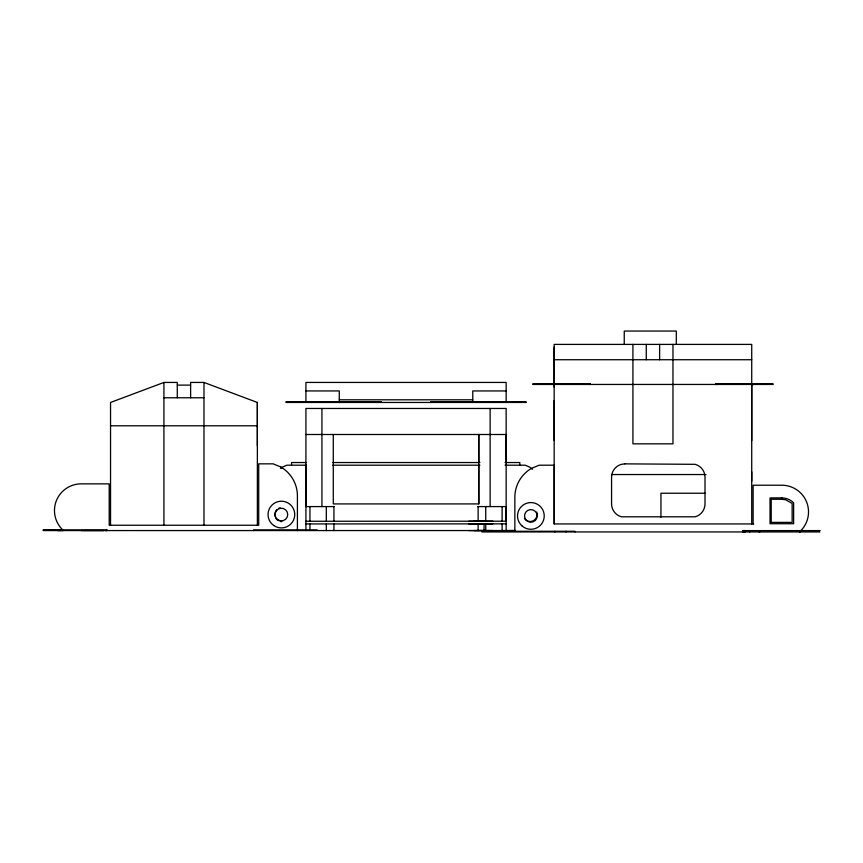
<?xml version="1.0" encoding="UTF-8"?>
<svg xmlns="http://www.w3.org/2000/svg" width="863" height="863" viewBox="0 0 863 863"><rect width="100%" height="100%" fill="white"/><g stroke="black" fill="none" stroke-linecap="round" stroke-linejoin="round"><path stroke-width="1.29" d="M106.775 529.904L107.001 530.572L105.426 530.583M110.54 525.243L110.54 402.46L163.927 382.438L177.282 382.438L177.282 397.767M163.927 382.438L163.927 525.243M190.626 397.767L190.626 382.438L203.981 382.438L257.368 402.46L257.368 525.243M203.981 382.438L203.981 525.243M253.528 530.583L253.528 529.914L317.185 529.914M257.368 445.815L257.368 402.46M297.411 529.914L297.411 530.583L297.411 495.869A33.366 33.366 0 0 0 280.734 466.969L273.161 463.841L258.706 463.841L258.706 525.243L109.202 525.243L109.202 483.863L81.176 483.863A26.699 26.699 0 0 0 62.298 529.44L62.654 529.904L43.15 529.914L107.001 529.904M305.923 530.583L305.923 465.2M309.946 521.263L309.946 506.581M326.322 521.263L326.322 506.581M333.927 521.263L333.927 506.581M478.134 521.263L478.134 506.581M333.28 434.499L333.28 503.916L478.782 503.916L478.782 465.2M478.782 462.536L478.782 434.499L478.782 503.916M485.74 521.263L485.74 506.581M490.13 506.581L490.13 408.469M502.115 521.263L502.115 506.581M43.15 530.572L515.491 530.551L506.15 530.572L506.15 434.499L305.923 434.499M514.855 531.274L514.855 497.239A33.366 33.366 0 0 1 531.543 468.339L539.116 465.2L554.24 465.2L554.24 523.938L753.766 523.938M554.165 440.583L554.165 400.54M554.165 387.109L554.165 344.402L751.727 344.402L751.727 440.583M632.924 344.402L632.924 443.841L672.967 443.841L672.967 344.402M646.268 359.731L646.268 344.402M659.623 359.731L659.623 344.402M751.727 481.22L751.727 471.878M753.129 523.938L753.129 485.222L781.824 485.222A26.699 26.699 0 0 1 800.702 530.799L799.828 531.942L799.828 530.605L799.828 531.942M473.744 521.263L485.74 521.198M473.744 523.938L485.74 523.863M473.755 530.583L485.74 530.508M468.771 521.263L492.795 521.198M468.771 523.938L492.795 523.863M468.771 530.583L492.795 530.508M554.165 359.731L751.727 359.731M532.805 383.776L590.076 383.776L590.076 384.445L589.084 384.445M717.93 384.445L715.718 384.445L715.718 383.776L773.086 383.776M715.718 383.776L717.93 383.776M754.391 383.776L751.727 383.776L751.727 523.938M532.805 384.445L773.086 384.445M751.727 384.445L754.391 384.445M177.282 385.114L190.626 385.114M305.923 390.939L339.288 390.939L339.288 402.46M506.15 390.939L472.773 390.939L472.773 402.46M163.927 397.767L203.981 397.767M339.288 399.796L472.773 399.796M285.998 401.802L381.424 401.802L381.424 402.46M526.171 401.802L430.756 401.802L430.756 402.46M285.998 402.46L526.171 402.46M110.54 425.793L257.368 425.793M306.333 462.536L291.554 462.536L291.554 465.2M332.762 462.536L479.904 462.536M505.049 462.536L519.817 462.536L519.817 465.2M306.333 465.2L286.904 465.2L282.557 467.002A33.366 33.366 0 0 0 280.453 468.329M332.762 465.2L479.904 465.2M505.049 465.2L525.157 465.2L529.504 467.002L532.471 469.278M611.77 474.542L706.031 474.542M705.006 493.237L660.95 493.237L660.95 517.261M334.315 506.581L305.923 506.581L305.923 408.469L506.15 408.469L506.15 462.536M477.606 506.581L506.139 506.581L506.139 521.263M305.912 521.263L506.139 521.198M305.923 523.938L506.139 523.863M745.125 531.942L742.914 531.942L742.914 530.605L819.85 530.605L818.491 530.605M57.357 530.572L63.172 530.583M81.176 530.572L103.862 530.583M481.888 531.274L574.995 531.274L574.995 531.942M481.888 531.942L819.85 531.942M759.785 531.942L759.138 531.942L759.138 530.605M589.084 383.776L590.076 383.776M742.914 530.605L745.125 530.605M280.734 466.969L282.708 468.49M749.753 530.605L749.753 531.942M676.301 344.402L676.301 331.058L624.251 331.058L624.251 344.402M565.999 531.274L565.999 531.942M554.887 531.274L554.909 531.942M554.165 347.077L554.165 523.938M506.15 402.46L506.15 382.438L305.923 382.438L305.923 402.46M505.988 401.802L505.988 402.46M502.115 523.938L502.115 530.583M485.74 523.938L485.74 530.583M484.046 523.938L484.046 530.583M478.134 523.938L478.134 530.583M431.144 401.802L431.144 402.46M381.09 401.802L381.09 402.46M333.927 523.938L333.927 530.583M326.322 523.938L326.322 530.583M321.931 408.469L321.931 506.581M309.946 523.938L309.946 530.583M536.721 512.029A7.012 7.012 0 0 1 524.499 518.641M281.888 521.597A7.012 7.012 0 0 1 280.076 521.36M278.382 520.659A7.012 7.012 0 0 1 275.826 518.091M275.124 516.408A7.012 7.012 0 0 1 276.937 509.634M278.382 508.523A7.012 7.012 0 0 1 280.076 507.822M624.909 463.863L621.457 464.326A13.344 13.344 0 0 0 611.565 477.217L611.565 503.916A13.344 13.344 0 0 0 621.457 516.808L695.114 516.808A13.344 13.344 0 0 0 705.006 503.916L705.006 477.217A13.344 13.344 0 0 0 695.114 464.326L624.909 463.863M781.824 497.908L770.033 497.908L770.033 523.722L793.626 523.722L793.626 502.795A16.688 16.688 0 0 0 781.824 497.908M781.598 499.246L771.22 499.246L771.22 522.385L792.148 522.385L792.148 503.453L785.654 499.774L781.598 499.246M527.703 521.414A6.343 6.343 0 0 0 537.218 515.923A6.343 6.343 0 0 0 527.703 510.432A6.343 6.343 0 0 0 527.703 521.414M522.244 526.106A13.344 13.344 0 0 0 544.014 518.318A13.344 13.344 0 0 0 526.387 503.356A13.344 13.344 0 0 0 522.244 526.106M278.231 520.055A6.343 6.343 0 0 0 287.735 514.564A6.343 6.343 0 0 0 278.231 509.073A6.343 6.343 0 0 0 278.231 520.055M273.808 525.535A13.344 13.344 0 0 0 294.704 515.653A13.344 13.344 0 0 0 275.685 502.493A13.344 13.344 0 0 0 273.808 525.535"/></g></svg>
